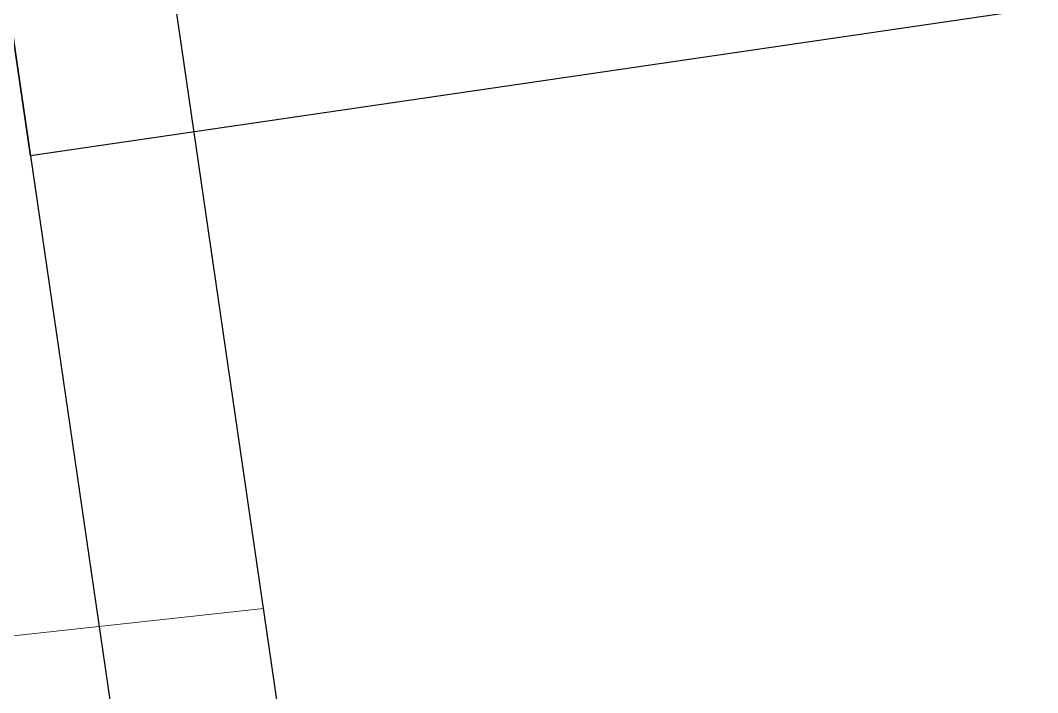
# Model space of a CAD drawing. Header units: millimetres. Extents: x -900937 to 446764, y -52814 to 307651.
# Drawn here: x 68504 to 69737, y 19410 to 20224 of the extents above; entities that cross this region are included whole.
import ezdxf

# ---------------------------------------------------------------- set-up
doc = ezdxf.new("R2010")
doc.units = ezdxf.units.MM
doc.header["$LTSCALE"] = 100
doc.header["$MEASUREMENT"] = 0
doc.linetypes.add('DASHED', pattern=[19.05, 12.7, -6.35])
for name, color, linetype, lineweight in [('0-HATCH', 8, 'Continuous', 0), ('con_hidden', 13, 'DASHED', 0), ('MB- XLHN 20160810$0$1ST_ALIGSIDEWALK', 5, 'Continuous', 18)]:
    doc.layers.add(name, color=color, linetype=linetype, lineweight=lineweight)
for name, color, linetype in [('4', 4, 'DASHED'), ('8', 8, 'Continuous'), ('CP2-CWS-DT-PJGN-00024$0$timtuyen', 1, 'Continuous')]:
    doc.layers.add(name, color=color, linetype=linetype)

# ---------------------------------------------------------------- blocks, each defined once
blk = doc.blocks.new('dfjghjk')
at = {"layer": '4', "ltscale": 1.5}
blk.add_line((-34.4847, 262.2282), (-34.2901, 260.8856), dxfattribs=at)
blk.add_line((-34.4847, 262.2282), (-34.2901, 260.8856), dxfattribs=at)
blk.add_lwpolyline([(-33.4467, 263.4328), (-33.2746, 262.2452), (-34.4622, 262.0732), (-34.6343, 263.2608)], close=True, dxfattribs=at)
blk.add_lwpolyline([(-33.4467, 263.4328), (-33.2746, 262.2452), (-34.4622, 262.0732), (-34.6343, 263.2608)], close=True, dxfattribs=at)
at = {"layer": '8', "ltscale": 1.5}
blk.add_line((-34.4077, 263.0915), (-34.1209, 261.1122), dxfattribs=at)
at = {"layer": 'con_hidden', "ltscale": 0.4, "flags": 128}
blk.add_lwpolyline([(-49.4974, 259.8805), (-34.1806, 261.5244)], dxfattribs=at)

msp = doc.modelspace()

# ---------------------------------------------------------------- hatches: boundary and pattern name
at = {"layer": '0-HATCH'}
h = msp.add_hatch(dxfattribs=at)
h.set_pattern_fill('ANGLE', color=256, scale=100, angle=-14.6984)
h.set_pattern_definition([(44.9883, (-68837.4, -83715.86), (-493.8133, 494.0148), [508, -190.5]), (134.9883, (-68837.4, -83715.86), (-494.0148, -493.8133), [508, -190.5])])
h.paths.add_polyline_path([(135495.9, 32000.9, -0.026195), (145868.7, 33430.8), (164800.9, 35036.4), (164378.4, 40018.6), (139833, 37936.9, -0.024954), (33664.9, 22491.6, -0.02489), (-73239.9, 17699.3), (-75274.1, 17035.2, 0.850603), (-74818.6, 14109.3), (-69323.2, 14072.7), (-26133.7, 14074.5), (34137, 17513.9, 0.023703)])

# ---------------------------------------------------------------- linework, layer by layer
at = {"layer": 'CP2-CWS-DT-PJGN-00024$0$timtuyen'}
msp.add_arc((-67892.2, 1093191.3, 0), 1145005.3, 223.3188578, 281.9329331, dxfattribs=at)
at = {"layer": 'MB- XLHN 20160810$0$1ST_ALIGSIDEWALK'}
msp.add_arc((-67892.2, 1093191.3, 0), 1080505.3, 275.4183585, 280.8497551, dxfattribs=at)

# ---------------------------------------------------------------- block references
at = {"xscale": 999.9999999999999, "yscale": 999.9999999999999, "zscale": 999.9999999999999, "rotation": 0.05812557092628745}
msp.add_blockref('dfjghjk', (103244.6, -241977.5, 0), dxfattribs=at)

doc.saveas('drawing.dxf')
